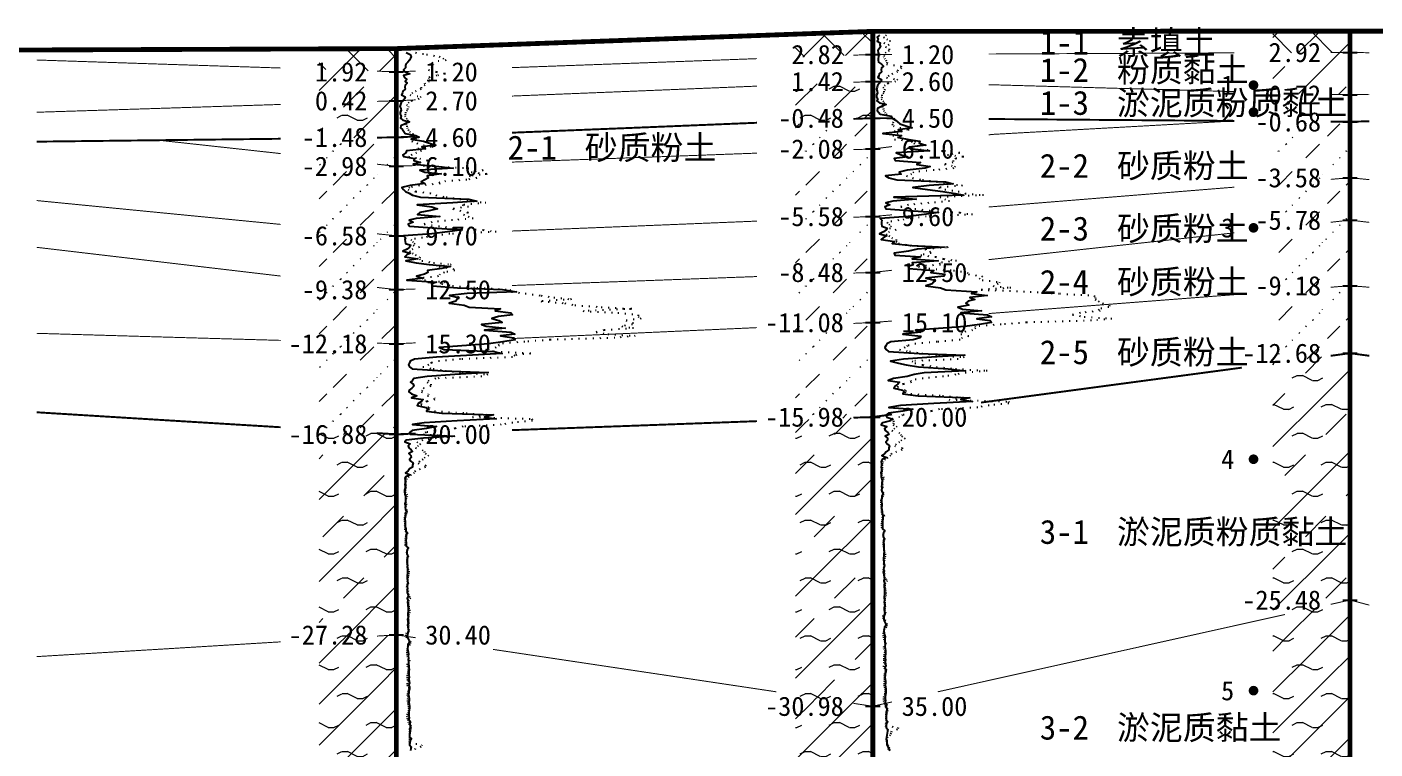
# Model space of a CAD drawing. Extents: x -37 to 3540, y -1485 to 297.
# Drawn here: x 38.3 to 178, y 144.5 to 219.4 of the extents above; entities that cross this region are included whole.
import ezdxf
from ezdxf.enums import TextEntityAlignment as Align

# ---------------------------------------------------------------- set-up
doc = ezdxf.new("R2010")
doc.units = 0
doc.linetypes.add('DOT', pattern=[6.35, 0, -6.35])
doc.layers.get('0').update_dxf_attribs({"linetype": 'CONTINUOUS'})
for name, color, linetype in [('CURVE', 200, 'CONTINUOUS'), ('HOLE', 41, 'CONTINUOUS'), ('SAMPLE', 1, 'CONTINUOUS'), ('STRATUM', 241, 'CONTINUOUS')]:
    doc.layers.add(name, color=color, linetype=linetype)
doc.layers.add('HATCH', color=7, linetype='CONTINUOUS', lineweight=13)
doc.styles.add('ST', font='')
doc.styles.get('ST').set_extended_font_data('SimSun')
pattern_1 = [(45, (0, 0), (-2.12132, 2.12132), [10, 0]), (135, (0, 0), (-2.12132, -2.12132), [10, 0])]
pattern_2 = [(45, (0, 0), (-4.24264, 4.24264), [10, 0]), (45, (1.061, -3.182), (-2.12132, 6.36396), [3, -3])]
pattern_3 = [(45, (0, 0), (-4.24264, 4.24264), [10, 0]), (45, (1.061, -3.182), (-2.12132, 6.36396), [3, -3]), (26.565, (1.0741, -0.2536), (5.999823, 5.999812), [0.567, -12.849]), (0, (0.507, -0.2536), (0, 6), [0.567, -5.433]), (26.565, (-1.5813, 0), (5.999823, 5.999812), [0.567, -12.849]), (0, (-1.074, 0.2536), (0, 6), [0.567, -5.433]), (153.435, (0.5071, -0.2536), (-5.999818, -5e-06), [1.134, -12.2826]), (26.565, (4.0741, 2.7464), (5.999823, 5.999812), [0.567, -12.849]), (0, (3.507, 2.7464), (0, 6), [0.567, -5.433]), (26.565, (1.4187, 3), (5.999823, 5.999812), [0.567, -12.849]), (0, (1.926, 3.2536), (0, 6), [0.567, -5.433]), (153.435, (3.5071, 2.7464), (-5.999818, -5e-06), [1.134, -12.2826])]
pattern_4 = [(45, (0, 0), (-7e-07, 6.99998), [1.97196, -7.92754]), (45, (2.813, 2.829), (-7e-07, 6.99998), [1.99367, -7.90583]), (45, (5.0675, 5.082), (-7e-07, 6.99998), [1.81361, -8.08588]), (26.565, (0, 3.5), (7, 7), [0.0965, -15.55598]), (36.8699, (0.7, 4.2), (7, 7), [0.19775, -34.80225]), (315, (3.5, 6.976), (6.99998, 1e-06), [0.03305, -9.86644]), (26.565, (3.5, 0), (7, 7), [0.14475, -15.50773]), (26.565, (4.2, 0.7), (7, 7), [0.10528, -15.5472]), (90, (4.55, 1.05), (-7, -5e-07), [0.02877, -6.97123]), (26.565, (4.9, 1.4), (7, 7), [0.091, -31.21394]), (36.8699, (5.6, 2.1), (7, 7), [0.1107, -34.8893]), (45, (6.3, 2.8), (-2e-07, 6.99998), [0.10911, -9.79038]), (315, (6.914, 3.548), (6.99998, 1e-06), [0.03305, -9.86644]), (36.8699, (1.4, 4.9), (7, 7), [0.10224, -34.89776]), (53.1301, (2.1, 5.6), (14, 21), [0.13438, -34.86562]), (53.1301, (2.8, 6.3), (14, 21), [0.12625, -34.87375])]
pattern_5 = [(45, (0, 0), (-2.12132, 2.12132), [10, 0]), (26.565, (1.0741, -0.2536), (5.999823, 5.999812), [0.567, -12.849]), (0, (0.507, -0.2536), (0, 6), [0.567, -5.433]), (26.565, (-1.5813, 0), (5.999823, 5.999812), [0.567, -12.849]), (0, (-1.074, 0.2536), (0, 6), [0.567, -5.433]), (153.435, (0.5071, -0.2536), (-5.999818, -5e-06), [1.134, -12.2826]), (26.565, (4.0741, 2.7464), (5.999823, 5.999812), [0.567, -12.849]), (0, (3.507, 2.7464), (0, 6), [0.567, -5.433]), (26.565, (1.4187, 3), (5.999823, 5.999812), [0.567, -12.849]), (0, (1.926, 3.2536), (0, 6), [0.567, -5.433]), (153.435, (3.5071, 2.7464), (-5.999818, -5e-06), [1.134, -12.2826])]

# ---------------------------------------------------------------- blocks, each defined once
blk = doc.blocks.new('SampleSoilUndisturbed')
at = {"const_width": 0.5}
blk.add_lwpolyline([(-0.25, 0, 1), (0.25, 0, 1)], format="xyb", close=True, dxfattribs=at)

msp = doc.modelspace()

# ---------------------------------------------------------------- hatches: boundary and pattern name
at = {"layer": 'HATCH'}
h = msp.add_hatch(dxfattribs=at)
h.set_pattern_fill('STT', color=50, style=0)
h.set_pattern_definition(pattern_1)
h.paths.add_polyline_path([(125.94, 218.95), (117.94, 218.66), (117.94, 216.26), (125.94, 216.55)])
h.paths.add_polyline_path([(116.73, 215.06), (123.43, 215.06), (123.43, 218), (116.73, 218)], flags=9)
h = msp.add_hatch(dxfattribs=at)
h.set_pattern_fill('FZNT', color=32, style=0)
h.set_pattern_definition(pattern_2)
h.paths.add_polyline_path([(175.4, 216.77), (167.4, 216.73), (167.4, 212.59), (175.4, 212.37)])
h.paths.add_polyline_path([(150.43, 209.11), (177.11, 209.11), (177.11, 214.05), (150.43, 214.05)], flags=9)
h.paths.add_polyline_path([(166.19, 210.88), (172.89, 210.88), (172.89, 213.81), (166.19, 213.81)], flags=24)
h.paths.add_polyline_path([(166.19, 215.28), (172.89, 215.28), (172.89, 218.21), (166.19, 218.21)], flags=9)
h = msp.add_hatch(dxfattribs=at)
h.set_pattern_fill('STT', color=50, style=0)
h.set_pattern_definition(pattern_1)
h.paths.add_polyline_path([(175.4, 218.97), (167.4, 218.96), (167.4, 216.73), (175.4, 216.77)])
h.paths.add_polyline_path([(166.19, 215.28), (172.89, 215.28), (172.89, 218.21), (166.19, 218.21)], flags=9)
h = msp.add_hatch(dxfattribs=at)
h.set_pattern_fill('STT', color=50, style=0)
h.set_pattern_definition(pattern_1)
h.paths.add_polyline_path([(76.56, 217.16), (68.56, 217.13), (68.56, 215.02), (76.56, 214.75)])
h.paths.add_polyline_path([(67.35, 213.27), (74.05, 213.27), (74.05, 216.2), (67.35, 216.2)], flags=9)
h = msp.add_hatch(dxfattribs=at)
h.set_pattern_fill('FZNT', color=32, style=0)
h.set_pattern_definition(pattern_2)
h.paths.add_polyline_path([(76.56, 214.75), (68.56, 215.02), (68.56, 211.5), (76.56, 211.75)])
h.paths.add_polyline_path([(67.35, 210.27), (74.05, 210.27), (74.05, 213.2), (67.35, 213.2)], flags=9)
h.paths.add_polyline_path([(67.35, 213.27), (74.05, 213.27), (74.05, 216.2), (67.35, 216.2)], flags=9)
h = msp.add_hatch(dxfattribs=at)
h.set_pattern_fill('YNFNT', color=251, style=0)
h.set_pattern_definition(pattern_3)
h.paths.add_polyline_path([(125.94, 213.75), (117.94, 213.43), (117.94, 209.63), (125.94, 209.95)])
h.paths.add_polyline_path([(115.3, 208.46), (123.43, 208.46), (123.43, 211.4), (115.3, 211.4)], flags=9)
h.paths.add_polyline_path([(116.74, 212.27), (123.43, 212.27), (123.43, 215.18), (116.74, 215.18)], flags=9)
h = msp.add_hatch(dxfattribs=at)
h.set_pattern_fill('YNFNT', color=251, style=0)
h.set_pattern_definition(pattern_3)
h.paths.add_polyline_path([(76.56, 211.75), (68.56, 211.5), (68.56, 207.86), (76.56, 207.96)])
h.paths.add_polyline_path([(65.92, 206.47), (74.05, 206.47), (74.05, 209.4), (65.92, 209.4)], flags=9)
h.paths.add_polyline_path([(67.35, 210.27), (74.05, 210.27), (74.05, 213.2), (67.35, 213.2)], flags=9)
h = msp.add_hatch(dxfattribs=at)
h.set_pattern_fill('SZFT', color=52, style=0)
h.set_pattern_definition(pattern_4)
h.paths.add_polyline_path([(125.94, 209.95), (117.94, 209.63), (117.94, 206.46), (125.94, 206.75)])
h.paths.add_polyline_path([(115.3, 205.26), (123.43, 205.26), (123.43, 208.2), (115.3, 208.2)], flags=9)
h.paths.add_polyline_path([(115.3, 208.46), (123.43, 208.46), (123.43, 211.4), (115.3, 211.4)], flags=9)
h = msp.add_hatch(dxfattribs=at)
h.set_pattern_fill('SZFT', color=52, style=0)
h.set_pattern_definition(pattern_4)
h.paths.add_polyline_path([(175.4, 209.57), (167.4, 209.63), (167.4, 203.12), (175.4, 203.77)])
h.paths.add_polyline_path([(164.76, 202.28), (172.89, 202.28), (172.89, 205.21), (164.76, 205.21)], flags=9)
h.paths.add_polyline_path([(164.76, 208.08), (172.89, 208.08), (172.89, 211.01), (164.76, 211.01)], flags=9)
h = msp.add_hatch(dxfattribs=at)
h.set_pattern_fill('SZFT', color=52, style=0)
h.set_pattern_definition(pattern_4)
h.paths.add_polyline_path([(76.56, 207.96), (68.56, 207.86), (68.56, 205.83), (76.56, 204.96)])
h.paths.add_polyline_path([(65.92, 203.47), (74.05, 203.47), (74.05, 206.4), (65.92, 206.4)], flags=9)
h.paths.add_polyline_path([(65.92, 206.47), (74.05, 206.47), (74.05, 209.4), (65.92, 209.4)], flags=9)
h = msp.add_hatch(dxfattribs=at)
h.set_pattern_fill('SZFT', color=52, style=0)
h.set_pattern_definition(pattern_4)
h.paths.add_polyline_path([(125.94, 206.75), (117.94, 206.46), (117.94, 199.43), (125.94, 199.75)])
h.paths.add_polyline_path([(115.3, 198.26), (123.43, 198.26), (123.43, 201.2), (115.3, 201.2)], flags=9)
h.paths.add_polyline_path([(115.3, 205.26), (123.43, 205.26), (123.43, 208.2), (115.3, 208.2)], flags=9)
h = msp.add_hatch(dxfattribs=at)
h.set_pattern_fill('SZFT', color=52, style=0)
h.set_pattern_definition(pattern_4)
h.paths.add_polyline_path([(76.56, 204.96), (68.56, 205.83), (68.56, 198.54), (76.56, 197.75)])
h.paths.add_polyline_path([(65.92, 196.27), (74.05, 196.27), (74.05, 199.2), (65.92, 199.2)], flags=9)
h.paths.add_polyline_path([(65.92, 203.47), (74.05, 203.47), (74.05, 206.4), (65.92, 206.4)], flags=9)
h = msp.add_hatch(dxfattribs=at)
h.set_pattern_fill('SZFT', color=52, style=0)
h.set_pattern_definition(pattern_4)
h.paths.add_polyline_path([(175.4, 203.77), (167.4, 203.12), (167.4, 198.49), (175.4, 199.37)])
h.paths.add_polyline_path([(164.76, 197.88), (172.89, 197.88), (172.89, 200.81), (164.76, 200.81)], flags=9)
h.paths.add_polyline_path([(164.76, 202.28), (172.89, 202.28), (172.89, 205.21), (164.76, 205.21)], flags=9)
h = msp.add_hatch(dxfattribs=at)
h.set_pattern_fill('SZFT', color=52, style=0)
h.set_pattern_definition(pattern_4)
h.paths.add_polyline_path([(125.94, 199.75), (117.94, 199.43), (117.94, 193.66), (125.94, 193.95)])
h.paths.add_polyline_path([(115.3, 192.46), (123.43, 192.46), (123.43, 195.4), (115.3, 195.4)], flags=9)
h.paths.add_polyline_path([(115.3, 198.26), (123.43, 198.26), (123.43, 201.2), (115.3, 201.2)], flags=9)
h = msp.add_hatch(dxfattribs=at)
h.set_pattern_fill('SZFT', color=52, style=0)
h.set_pattern_definition(pattern_4)
h.paths.add_polyline_path([(175.4, 199.37), (167.4, 198.49), (167.4, 191.95), (175.4, 192.57)])
h.paths.add_polyline_path([(164.76, 191.08), (172.89, 191.08), (172.89, 194.01), (164.76, 194.01)], flags=9)
h.paths.add_polyline_path([(164.76, 197.88), (172.89, 197.88), (172.89, 200.81), (164.76, 200.81)], flags=9)
h = msp.add_hatch(dxfattribs=at)
h.set_pattern_fill('SZFT', color=52, style=0)
h.set_pattern_definition(pattern_4)
h.paths.add_polyline_path([(76.56, 197.75), (68.56, 198.54), (68.56, 193.1), (76.56, 192.16)])
h.paths.add_polyline_path([(65.92, 190.67), (74.05, 190.67), (74.05, 193.6), (65.92, 193.6)], flags=9)
h.paths.add_polyline_path([(65.92, 196.27), (74.05, 196.27), (74.05, 199.2), (65.92, 199.2)], flags=9)
h = msp.add_hatch(dxfattribs=at)
h.set_pattern_fill('SZFT', color=52, style=0)
h.set_pattern_definition(pattern_4)
h.paths.add_polyline_path([(125.94, 193.95), (117.94, 193.66), (117.94, 188.4), (125.94, 188.75)])
h.paths.add_polyline_path([(113.87, 187.26), (123.43, 187.26), (123.43, 190.2), (113.87, 190.2)], flags=9)
h.paths.add_polyline_path([(115.3, 192.46), (123.43, 192.46), (123.43, 195.4), (115.3, 195.4)], flags=9)
h = msp.add_hatch(dxfattribs=at)
h.set_pattern_fill('SZFT', color=52, style=0)
h.set_pattern_definition(pattern_4)
h.paths.add_polyline_path([(76.56, 192.16), (68.56, 193.1), (68.56, 186.78), (76.56, 186.55)])
h.paths.add_polyline_path([(64.49, 185.07), (74.05, 185.07), (74.05, 188), (64.49, 188)], flags=9)
h.paths.add_polyline_path([(65.92, 190.67), (74.05, 190.67), (74.05, 193.6), (65.92, 193.6)], flags=9)
h = msp.add_hatch(dxfattribs=at)
h.set_pattern_fill('SZFT', color=52, style=0)
h.set_pattern_definition(pattern_4)
h.paths.add_polyline_path([(175.4, 192.57), (167.4, 191.95), (167.4, 184.5), (175.4, 185.57)])
h.paths.add_polyline_path([(163.33, 184.08), (172.89, 184.08), (172.89, 187.01), (163.33, 187.01)], flags=9)
h.paths.add_polyline_path([(164.76, 191.08), (172.89, 191.08), (172.89, 194.01), (164.76, 194.01)], flags=9)
h = msp.add_hatch(dxfattribs=at)
h.set_pattern_fill('SZFT', color=52, style=0)
h.set_pattern_definition(pattern_4)
h.paths.add_polyline_path([(125.94, 188.75), (117.94, 188.4), (117.94, 178.66), (125.94, 178.95)])
h.paths.add_polyline_path([(113.87, 177.46), (123.43, 177.46), (123.43, 180.4), (113.87, 180.4)], flags=9)
h.paths.add_polyline_path([(113.87, 187.26), (123.43, 187.26), (123.43, 190.2), (113.87, 190.2)], flags=9)
h = msp.add_hatch(dxfattribs=at)
h.set_pattern_fill('SZFT', color=52, style=0)
h.set_pattern_definition(pattern_4)
h.paths.add_polyline_path([(76.56, 186.55), (68.56, 186.78), (68.56, 177.64), (76.56, 177.16)])
h.paths.add_polyline_path([(64.49, 175.67), (74.05, 175.67), (74.05, 178.6), (64.49, 178.6)], flags=9)
h.paths.add_polyline_path([(64.49, 185.07), (74.05, 185.07), (74.05, 188), (64.49, 188)], flags=9)
h = msp.add_hatch(dxfattribs=at)
h.set_pattern_fill('YNFNT', color=251, style=0)
h.set_pattern_definition(pattern_3)
h.paths.add_polyline_path([(175.4, 185.57), (167.4, 184.5), (167.4, 158.19), (175.4, 159.97)])
h.paths.add_polyline_path([(150.43, 164.6), (177.11, 164.6), (177.11, 169.54), (150.43, 169.54)], flags=9)
h.paths.add_polyline_path([(163.33, 158.48), (172.89, 158.48), (172.89, 161.41), (163.33, 161.41)], flags=9)
h.paths.add_polyline_path([(163.33, 184.08), (172.89, 184.08), (172.89, 187.01), (163.33, 187.01)], flags=9)
h = msp.add_hatch(dxfattribs=at)
h.set_pattern_fill('YNFNT', color=251, style=0)
h.set_pattern_definition(pattern_3)
h.paths.add_polyline_path([(125.94, 178.95), (117.94, 178.66), (117.94, 150.15), (125.94, 148.95)])
h.paths.add_polyline_path([(113.87, 147.46), (123.43, 147.46), (123.43, 150.4), (113.87, 150.4)], flags=9)
h.paths.add_polyline_path([(113.87, 177.46), (123.43, 177.46), (123.43, 180.4), (113.87, 180.4)], flags=9)
h = msp.add_hatch(dxfattribs=at)
h.set_pattern_fill('YNFNT', color=251, style=0)
h.set_pattern_definition(pattern_3)
h.paths.add_polyline_path([(76.56, 177.16), (68.56, 177.64), (68.56, 155.87), (76.56, 156.35)])
h.paths.add_polyline_path([(64.49, 154.87), (74.05, 154.87), (74.05, 157.8), (64.49, 157.8)], flags=9)
h.paths.add_polyline_path([(64.49, 175.67), (74.05, 175.67), (74.05, 178.6), (64.49, 178.6)], flags=9)
h = msp.add_hatch(dxfattribs=at)
h.set_pattern_fill('YNNT', color=251, style=0)
h.set_pattern_definition(pattern_5)
h.paths.add_polyline_path([(175.4, 159.97), (167.4, 158.19), (167.4, 141.94), (175.4, 142.37)])
h.paths.add_polyline_path([(150.44, 144.33), (169.94, 144.33), (169.94, 149.21), (150.44, 149.21)], flags=9)
h.paths.add_polyline_path([(163.33, 140.88), (172.89, 140.88), (172.89, 143.81), (163.33, 143.81)], flags=9)
h.paths.add_polyline_path([(163.33, 158.48), (172.89, 158.48), (172.89, 161.41), (163.33, 161.41)], flags=9)
h = msp.add_hatch(dxfattribs=at)
h.set_pattern_fill('YNNT', color=251, style=0)
h.set_pattern_definition(pattern_5)
h.paths.add_polyline_path([(76.56, 156.35), (68.56, 155.87), (68.56, 141.47), (76.56, 141.75)])
h.paths.add_polyline_path([(64.49, 140.27), (74.05, 140.27), (74.05, 143.2), (64.49, 143.2)], flags=9)
h.paths.add_polyline_path([(64.49, 154.87), (74.05, 154.87), (74.05, 157.8), (64.49, 157.8)], flags=9)
h = msp.add_hatch(dxfattribs=at)
h.set_pattern_fill('YNNT', color=251, style=0)
h.set_pattern_definition(pattern_5)
h.paths.add_polyline_path([(125.94, 148.95), (117.94, 150.15), (117.94, 140.08), (125.94, 139.75)])
h.paths.add_polyline_path([(113.87, 138.26), (123.43, 138.26), (123.43, 141.2), (113.87, 141.2)], flags=9)
h.paths.add_polyline_path([(113.87, 147.46), (123.43, 147.46), (123.43, 150.4), (113.87, 150.4)], flags=9)

# ---------------------------------------------------------------- linework, layer by layer
at = {"layer": 'CURVE', "color": 30, "linetype": 'Continuous'}
for points in [[(126.65, 218.55), (126.39, 218.35), (126.49, 218.15), (126.41, 217.95), (126.72, 217.75), (126.66, 217.55), (126.73, 217.35), (126.6, 217.15), (126.48, 216.95), (126.5, 216.75), (126.55, 216.55), (126.54, 216.35), (126.5, 216.15), (126.49, 215.95), (126.54, 215.75), (126.85, 215.55), (127.05, 215.35), (126.84, 215.15), (126.81, 214.95), (126.86, 214.75), (126.6, 214.55), (126.57, 214.35), (126.46, 214.15), (126.84, 213.95), (126.77, 213.75), (126.59, 213.55), (126.43, 213.35), (126.38, 213.15), (126.32, 212.95), (126.4, 212.75), (126.43, 212.55), (126.33, 212.35), (126.33, 212.15), (126.45, 211.95), (126.37, 211.75), (126.62, 211.55), (127.31, 211.35), (126.84, 211.15), (126.42, 210.95), (126.38, 210.75), (126.58, 210.55), (126.72, 210.35), (127.86, 210.15), (127.95, 209.95), (128.3, 209.75), (128.49, 209.55), (128.76, 209.35), (129.37, 209.15), (130.03, 208.95), (128.58, 208.75), (128.96, 208.55), (126.98, 208.35), (128.91, 208.15), (128.6, 207.95), (129.69, 207.75), (130.83, 207.55), (130.74, 207.35), (131.44, 207.15), (129.7, 206.95), (130.04, 206.75), (131.82, 206.55), (128.38, 206.35), (128.88, 206.15), (129.57, 205.95), (128.15, 205.75), (128.27, 205.55), (130.89, 205.35), (130.52, 205.15), (131.89, 204.95), (131.37, 204.75), (129.51, 204.55), (128.67, 204.35), (128.89, 204.15), (127.26, 203.95), (127.6, 203.75), (128.44, 203.55), (133.46, 203.35), (134.28, 203.15), (131.79, 202.95), (130.09, 202.75), (131.62, 202.55), (133.19, 202.35), (134.49, 202.15), (135.38, 201.95), (128.13, 201.75), (130.45, 201.55), (128.01, 201.35), (127.28, 201.15), (127.7, 200.95), (127.18, 200.75), (127.3, 200.55), (130.13, 200.35), (132.76, 200.15), (131.26, 199.95), (129.62, 199.75), (126.69, 199.55), (126.89, 199.35), (126.83, 199.15), (126.85, 198.95), (126.89, 198.75), (127.43, 198.55), (127.32, 198.35), (127.05, 198.15), (126.62, 197.95), (127.41, 197.75), (127.03, 197.55), (126.81, 197.35), (128.18, 197.15), (127.94, 196.95), (129.99, 196.75), (133.34, 196.55), (130.55, 196.35), (129.64, 196.15), (128.17, 195.95), (128.21, 195.75), (130.87, 195.55), (130.02, 195.35), (132.73, 195.15), (130.02, 194.95), (130.12, 194.75), (129.6, 194.55), (129.69, 194.35), (132.27, 194.15), (131.96, 193.95), (133.4, 193.75), (133.29, 193.55), (131.44, 193.35), (132.34, 193.15), (132.23, 192.95), (132.1, 192.75), (131.43, 192.55), (132.97, 192.35), (133.5, 192.15), (136.73, 191.95), (136.17, 191.75), (137.81, 191.55), (135.99, 191.35), (136.53, 191.15), (135.84, 190.95), (135.58, 190.75), (135.9, 190.55), (134.76, 190.35), (135.25, 190.15), (137.21, 189.95), (135.08, 189.75), (137.82, 189.55), (138.23, 189.35), (136.74, 189.15), (138.12, 188.95), (138.24, 188.75), (136.99, 188.55), (135.49, 188.35), (133.22, 188.15), (130.38, 187.95), (130.9, 187.75), (129.04, 187.55), (130.91, 187.35), (130.82, 187.15), (130.12, 186.95), (127.82, 186.75), (127.38, 186.55), (127.3, 186.35), (127.19, 186.15), (127.32, 185.95), (127.58, 185.75), (130.76, 185.55), (135.47, 185.35), (132.01, 185.15), (129.12, 184.95), (127.77, 184.75), (128.62, 184.55), (129.41, 184.35), (130.67, 184.15), (133.77, 183.95), (135.54, 183.75), (131.26, 183.55), (130.24, 183.35), (129.5, 183.15), (128.08, 182.95), (127.52, 182.75), (128.72, 182.55), (128.54, 182.35), (128.22, 182.15), (128.11, 181.95), (129.01, 181.75), (129.2, 181.55), (129.06, 181.35), (130.66, 181.15), (136, 180.95), (135.08, 180.75), (136.28, 180.55), (132.26, 180.35), (128.83, 180.15), (127.6, 179.95), (130.09, 179.75), (129.07, 179.55), (127.58, 179.35), (127.29, 179.15), (127.38, 178.95), (127.93, 178.75), (127.76, 178.55), (126.96, 178.35), (126.82, 178.15), (127.39, 177.95), (127.16, 177.75), (127.23, 177.55), (127.49, 177.35), (127.62, 177.15), (127.22, 176.95), (127.45, 176.75), (127.48, 176.55), (127.3, 176.35), (127.45, 176.15), (127.67, 175.95), (127.62, 175.75), (127.61, 175.55), (127.32, 175.35), (127.18, 175.15), (126.89, 174.95), (127.36, 174.75), (126.92, 174.55), (126.81, 174.35), (126.84, 174.15), (126.86, 173.95), (126.82, 173.75), (126.84, 173.55), (126.85, 173.35), (126.79, 173.15), (126.8, 172.95), (126.82, 172.75), (126.89, 172.55), (126.9, 172.35), (126.89, 172.15), (126.88, 171.95), (126.83, 171.75), (126.88, 171.55), (126.85, 171.35), (126.9, 171.15), (127.03, 170.95), (126.87, 170.75), (126.89, 170.55), (126.86, 170.35), (126.83, 170.15), (126.87, 169.95), (126.87, 169.75), (126.85, 169.55), (126.87, 169.35), (126.91, 169.15), (126.91, 168.95), (126.99, 168.75), (126.98, 168.55), (126.97, 168.35), (126.95, 168.15), (126.94, 167.95), (126.96, 167.75), (126.96, 167.55), (126.96, 167.35), (127.2, 167.15), (127.06, 166.95), (127.02, 166.75), (127.03, 166.55), (127.12, 166.35), (127.06, 166.15), (127.05, 165.95), (127.07, 165.75), (127.08, 165.55), (127.09, 165.35), (127.08, 165.15), (127.11, 164.95), (127.09, 164.75), (127.09, 164.55), (127.06, 164.35), (127.05, 164.15), (127.07, 163.95), (127.1, 163.75), (127.14, 163.55), (127.08, 163.35), (127.05, 163.15), (127.11, 162.95), (127.06, 162.75), (127.07, 162.55), (127.13, 162.35), (127.15, 162.15), (127.08, 161.95), (127.14, 161.75), (127.11, 161.55), (127.12, 161.35), (127.14, 161.15), (127.16, 160.95), (127.15, 160.75), (127.15, 160.55), (127.13, 160.35), (127.13, 160.15), (127.15, 159.95), (127.11, 159.75), (127.14, 159.55), (127.18, 159.35), (127.11, 159.15), (127.12, 158.95), (127.16, 158.75), (127.19, 158.55), (127.12, 158.35), (127.1, 158.15), (127.07, 157.95), (127.16, 157.75), (127.27, 157.55), (127.32, 157.35), (127.14, 157.15), (127.13, 156.95), (127.09, 156.75), (127.13, 156.55), (127.16, 156.35), (127.21, 156.15), (127.18, 155.95), (127.2, 155.75), (127.18, 155.55), (127.21, 155.35), (127.2, 155.15), (127.23, 154.95), (127.25, 154.75), (127.26, 154.55), (127.25, 154.35), (127.23, 154.15), (127.23, 153.95), (127.27, 153.75), (127.24, 153.55), (127.26, 153.35), (127.29, 153.15), (127.2, 152.95), (127.31, 152.75), (127.3, 152.55), (127.23, 152.35), (127.22, 152.15), (127.18, 151.95), (127.23, 151.75), (127.27, 151.55), (127.27, 151.35), (127.24, 151.15), (127.26, 150.95), (127.29, 150.75), (127.3, 150.55), (127.28, 150.35), (127.25, 150.15), (127.23, 149.95), (127.23, 149.75), (127.26, 149.55), (127.23, 149.35), (127.4, 149.15), (127.3, 148.95), (127.36, 148.75), (127.38, 148.55), (127.32, 148.35), (127.36, 148.15), (127.33, 147.95), (127.32, 147.75), (127.32, 147.55), (127.5, 147.35), (127.36, 147.15), (127.34, 146.95), (127.32, 146.75), (127.49, 146.55), (127.46, 146.35), (127.42, 146.15), (127.4, 145.95), (127.37, 145.75), (127.34, 145.55), (127.38, 145.35), (127.38, 145.15), (127.38, 144.95), (127.51, 144.75), (127.6, 144.55), (127.69, 144.35)], [(77.57, 216.75), (78.01, 216.55), (78.11, 216.35), (78.03, 216.16), (77.94, 215.95), (77.74, 215.76), (77.55, 215.55), (77.52, 215.36), (77.5, 215.16), (77.31, 214.95), (77.47, 214.75), (77.96, 214.56), (77.32, 214.36), (77.41, 214.16), (77.66, 213.95), (77.47, 213.75), (77.67, 213.56), (77.46, 213.36), (77.43, 213.16), (77.48, 212.96), (77.22, 212.75), (77.19, 212.56), (77.08, 212.35), (77.46, 212.16), (77.39, 211.96), (77.21, 211.75), (77.05, 211.56), (77, 211.35), (76.94, 211.16), (77.02, 210.96), (77.05, 210.75), (76.95, 210.56), (76.95, 210.35), (77.07, 210.16), (76.99, 209.96), (77.24, 209.75), (77.93, 209.56), (77.46, 209.35), (77.04, 209.16), (77, 208.96), (77.2, 208.76), (77.34, 208.55), (77.48, 208.35), (78.57, 208.16), (78.92, 207.96), (78.11, 207.76), (79.38, 207.55), (79.99, 207.35), (80.65, 207.16), (79.2, 206.96), (79.58, 206.76), (77.6, 206.55), (77.53, 206.35), (77.22, 206.16), (77.31, 205.96), (78.45, 205.76), (78.36, 205.55), (79.06, 205.35), (78.32, 205.16), (80.66, 204.96), (82.44, 204.76), (79, 204.55), (79.5, 204.35), (81.19, 204.16), (79.77, 203.96), (79.89, 203.76), (79.51, 203.55), (79.14, 203.35), (79.51, 203.16), (77.99, 202.96), (77.13, 202.76), (77.29, 202.55), (77.51, 202.35), (77.88, 202.16), (78.22, 201.96), (79.06, 201.76), (84.08, 201.55), (84.9, 201.35), (82.41, 201.16), (78.71, 200.95), (80.24, 200.76), (80.81, 200.55), (80.11, 200.36), (79, 200.16), (78.75, 199.95), (81.07, 199.76), (78.63, 199.55), (77.9, 199.36), (78.32, 199.16), (77.8, 198.95), (77.92, 198.76), (80.75, 198.55), (83.38, 198.36), (81.88, 198.16), (80.24, 197.95), (77.31, 197.75), (77.51, 197.55), (77.45, 197.36), (77.47, 197.16), (77.51, 196.95), (78.05, 196.76), (77.94, 196.55), (77.67, 196.36), (77.24, 196.16), (78.03, 195.95), (77.65, 195.76), (77.43, 195.55), (78.8, 195.36), (77.56, 195.16), (78.61, 194.95), (79.96, 194.76), (82.17, 194.55), (81.26, 194.36), (79.79, 194.16), (79.83, 193.95), (79.49, 193.76), (78.64, 193.55), (79.35, 193.36), (77.64, 193.16), (80.74, 192.95), (80.22, 192.76), (80.31, 192.55), (82.89, 192.36), (87.58, 192.16), (89.02, 191.95), (83.91, 191.76), (82.06, 191.55), (82.96, 191.36), (82.85, 191.16), (82.72, 190.95), (82.05, 190.76), (83.59, 190.55), (84.12, 190.36), (87.35, 190.16), (86.79, 189.95), (88.43, 189.76), (88.61, 189.55), (87.15, 189.36), (86.46, 189.16), (87.2, 188.95), (87.52, 188.76), (85.38, 188.55), (85.87, 188.36), (87.83, 188.16), (85.7, 187.95), (88.44, 187.76), (88.85, 187.55), (87.36, 187.36), (88.74, 187.16), (88.86, 186.95), (87.61, 186.76), (86.11, 186.55), (83.84, 186.36), (81, 186.16), (81.52, 185.95), (86.66, 185.76), (87.53, 185.55), (84.44, 185.36), (80.74, 185.16), (78.44, 184.95), (78, 184.75), (77.92, 184.56), (77.81, 184.36), (77.94, 184.16), (78.2, 183.95), (81.38, 183.75), (86.09, 183.56), (82.63, 183.36), (79.74, 183.16), (78.39, 182.95), (78.24, 182.75), (78.03, 182.56), (78.29, 182.36), (78.39, 182.16), (78.16, 181.95), (77.88, 181.75), (77.86, 181.56), (78.12, 181.36), (78.7, 181.16), (78.14, 180.95), (79.34, 180.75), (79.16, 180.56), (78.84, 180.36), (78.73, 180.16), (79.63, 179.95), (79.82, 179.75), (79.68, 179.56), (81.28, 179.36), (86.62, 179.16), (85.7, 178.95), (86.9, 178.75), (82.88, 178.56), (79.45, 178.36), (78.22, 178.16), (80.71, 177.95), (79.69, 177.75), (78.2, 177.56), (77.91, 177.36), (78, 177.16), (82.55, 176.95), (79.38, 176.75), (77.58, 176.56), (77.44, 176.36), (78.01, 176.16), (77.78, 175.95), (77.85, 175.75), (78.11, 175.56), (78.24, 175.36), (77.84, 175.16), (78.07, 174.95), (78.1, 174.75), (77.92, 174.56), (78.07, 174.36), (78.29, 174.16), (78.24, 173.95), (78.23, 173.75), (77.94, 173.56), (77.8, 173.36), (77.51, 173.16), (77.98, 172.95), (77.54, 172.75), (77.43, 172.56), (77.46, 172.36), (77.48, 172.16), (77.44, 171.95), (77.46, 171.75), (77.47, 171.56), (77.41, 171.36), (77.42, 171.16), (77.44, 170.95), (77.51, 170.75), (77.52, 170.56), (77.51, 170.36), (77.5, 170.16), (77.45, 169.95), (77.5, 169.75), (77.47, 169.56), (77.52, 169.36), (77.65, 169.16), (77.49, 168.95), (77.51, 168.75), (77.48, 168.56), (77.45, 168.36), (77.49, 168.16), (77.49, 167.95), (77.47, 167.75), (77.49, 167.56), (77.53, 167.36), (77.53, 167.16), (77.61, 166.95), (77.6, 166.75), (77.59, 166.56), (77.57, 166.36), (77.56, 166.16), (77.58, 165.95), (77.58, 165.75), (77.58, 165.56), (77.82, 165.36), (77.68, 165.16), (77.64, 164.95), (77.65, 164.75), (77.74, 164.56), (77.68, 164.36), (77.67, 164.16), (77.69, 163.95), (77.7, 163.75), (77.71, 163.56), (77.7, 163.36), (77.73, 163.16), (77.71, 162.95), (77.71, 162.75), (77.68, 162.56), (77.67, 162.36), (77.69, 162.16), (77.72, 161.95), (77.76, 161.75), (77.7, 161.56), (77.67, 161.36), (77.73, 161.16), (77.68, 160.95), (77.69, 160.75), (77.75, 160.56), (77.77, 160.36), (77.7, 160.16), (77.76, 159.95), (77.73, 159.75), (77.74, 159.56), (77.76, 159.36), (77.78, 159.16), (77.77, 158.95), (77.77, 158.75), (77.75, 158.56), (77.75, 158.36), (77.77, 158.16), (77.73, 157.95), (77.76, 157.75), (77.8, 157.56), (77.73, 157.36), (77.74, 157.16), (77.78, 156.95), (77.81, 156.75), (77.74, 156.56), (77.72, 156.35), (77.69, 156.16), (77.78, 155.95), (77.89, 155.75), (77.94, 155.56), (77.76, 155.36), (77.75, 155.16), (77.71, 154.95), (77.75, 154.75), (77.78, 154.56), (77.83, 154.36), (77.8, 154.16), (77.82, 153.95), (77.8, 153.75), (77.83, 153.56), (77.82, 153.36), (77.85, 153.16), (77.87, 152.96), (77.88, 152.75), (77.87, 152.56), (77.85, 152.35), (77.85, 152.16), (77.89, 151.96), (77.86, 151.75), (77.88, 151.56), (77.91, 151.35), (77.82, 151.16), (77.93, 150.96), (77.92, 150.75), (77.85, 150.56), (77.84, 150.35), (77.8, 150.16), (77.85, 149.96), (77.89, 149.75), (77.89, 149.56), (77.86, 149.35), (77.88, 149.16), (77.91, 148.96), (77.92, 148.75), (77.9, 148.56), (77.87, 148.35), (77.85, 148.16), (77.85, 147.96), (77.88, 147.75), (77.85, 147.56), (78.02, 147.35), (77.92, 147.16), (77.98, 146.96), (78, 146.75), (77.94, 146.56), (77.98, 146.35), (77.95, 146.16), (77.94, 145.96), (77.94, 145.75), (78.12, 145.56), (77.98, 145.35), (77.96, 145.16), (77.94, 144.96), (78.11, 144.75), (78.08, 144.56), (78.04, 144.35)]]:
    msp.add_lwpolyline(points, dxfattribs=at)
at = {"layer": 'CURVE', "color": 100, "linetype": 'DOT', "ltscale": 0.1}
for points in [[(127.33, 218.55), (127.06, 218.35), (127.38, 218.15), (127.76, 217.95), (127.09, 217.75), (127.63, 217.55), (127.27, 217.35), (127.65, 217.15), (127.63, 216.95), (127.28, 216.75), (127.11, 216.55), (127.04, 216.35), (127.15, 216.15), (127.28, 215.95), (127.44, 215.75), (127.36, 215.55), (128.86, 215.35), (128.91, 215.15), (128.52, 214.95), (128.51, 214.75), (128.01, 214.55), (127.63, 214.35), (127.36, 214.15), (128.49, 213.95), (128.31, 213.75), (127.53, 213.55), (127.23, 213.35), (126.99, 213.15), (127.2, 212.95), (127.1, 212.75), (127.06, 212.55), (126.89, 212.35), (126.87, 212.15), (126.81, 211.95), (126.97, 211.75), (127.15, 211.55), (127.03, 211.35), (126.91, 211.15), (127.02, 210.95), (127.06, 210.75), (127.18, 210.55), (127.3, 210.35), (127.85, 210.15), (128.12, 209.95), (128.25, 209.75), (128.04, 209.55), (127.96, 209.35), (128.07, 209.15), (128.74, 208.95), (129.72, 208.75), (128.17, 208.55), (128.55, 208.35), (128.04, 208.15), (128.58, 207.95), (128.19, 207.75), (130.36, 207.55), (130.2, 207.35), (131.37, 207.15), (130.03, 206.95), (130.12, 206.75), (133.37, 206.55), (134.95, 206.35), (133.7, 206.15), (135.36, 205.95), (134.53, 205.75), (134.28, 205.55), (134.25, 205.35), (133.36, 205.15), (134.48, 204.95), (134.34, 204.75), (132.29, 204.55), (130.15, 204.35), (129.97, 204.15), (129.43, 203.95), (130.05, 203.75), (131.1, 203.55), (132.53, 203.35), (133.9, 203.15), (135.23, 202.95), (132.8, 202.75), (133.42, 202.55), (134.8, 202.35), (135.52, 202.15), (137.41, 201.95), (132.91, 201.75), (133.4, 201.55), (133.89, 201.35), (131.76, 201.15), (129.65, 200.95), (128.84, 200.75), (130.31, 200.55), (131.92, 200.35), (134.96, 200.15), (136.28, 199.95), (131.49, 199.75), (129.9, 199.55), (128.64, 199.35), (127.44, 199.15), (127.6, 198.95), (127.86, 198.75), (127.68, 198.55), (128.35, 198.35), (127.65, 198.15), (127.32, 197.95), (127.61, 197.75), (127.9, 197.55), (128.37, 197.35), (128.34, 197.15), (128.6, 196.95), (129.8, 196.75), (133.74, 196.55), (131.38, 196.35), (131.81, 196.15), (131.99, 195.95), (130.92, 195.75), (132.46, 195.55), (133.3, 195.35), (134.62, 195.15), (132.85, 194.95), (132.97, 194.75), (130.67, 194.55), (131.76, 194.35), (134.3, 194.15), (135.72, 193.95), (135.87, 193.75), (137.3, 193.55), (136.96, 193.35), (137.27, 193.15), (139.08, 192.95), (138.94, 192.75), (138.42, 192.55), (140.24, 192.35), (137.17, 192.15), (142.24, 191.95), (145.31, 191.75), (148.89, 191.55), (149.01, 191.35), (149, 191.15), (149.31, 190.95), (149.75, 190.75), (150.46, 190.55), (150.41, 190.35), (149.3, 190.15), (149.52, 189.95), (147.46, 189.75), (146.64, 189.55), (147.86, 189.35), (150.71, 189.15), (148.6, 188.95), (141.88, 188.75), (139.25, 188.55), (136.52, 188.35), (136.6, 188.15), (136.29, 187.95), (135.19, 187.75), (135.06, 187.55), (135.88, 187.35), (135.21, 187.15), (134.98, 186.95), (132.6, 186.75), (130.41, 186.55), (129.55, 186.35), (129.3, 186.15), (128.7, 185.95), (129.75, 185.75), (131.02, 185.55), (132.78, 185.35), (135.42, 185.15), (134.79, 184.95), (130.02, 184.75), (130.3, 184.55), (131.14, 184.35), (132.53, 184.15), (134.52, 183.95), (137.79, 183.75), (135.62, 183.55), (134.55, 183.35), (133.28, 183.15), (131.17, 182.95), (129.85, 182.75), (129.94, 182.55), (129.1, 182.35), (128.53, 182.15), (128.5, 181.95), (129.36, 181.75), (129.29, 181.55), (129.89, 181.35), (133.17, 181.15), (135.33, 180.95), (133.84, 180.75), (140, 180.55), (140.05, 180.35), (138, 180.15), (136.82, 179.95), (132.85, 179.75), (132.02, 179.55), (130.66, 179.35), (129.02, 179.15), (128.72, 178.95), (128, 178.75), (128.08, 178.55), (128.07, 178.35), (128.06, 178.15), (128.43, 177.95), (128.2, 177.75), (127.93, 177.55), (128.63, 177.35), (128.83, 177.15), (128.93, 176.95), (129.28, 176.75), (128.91, 176.55), (128.72, 176.35), (128.37, 176.15), (128.21, 175.95), (128.97, 175.75), (128.97, 175.55), (128.41, 175.35), (127.91, 175.15), (127.79, 174.95), (127.49, 174.75), (127.24, 174.55), (127.01, 174.35), (126.92, 174.15), (126.89, 173.95), (126.92, 173.75), (126.91, 173.55), (126.88, 173.35), (126.85, 173.15), (126.85, 172.95), (127.01, 172.75), (127.08, 172.55), (126.95, 172.35), (126.9, 172.15), (126.9, 171.95), (126.97, 171.75), (126.94, 171.55), (126.84, 171.35), (126.99, 171.15), (127.02, 170.95), (127.02, 170.75), (126.87, 170.55), (126.78, 170.35), (126.79, 170.15), (126.78, 169.95), (126.83, 169.75), (126.8, 169.55), (126.86, 169.35), (126.83, 169.15), (126.84, 168.95), (127.18, 168.75), (126.93, 168.55), (126.92, 168.35), (126.89, 168.15), (126.85, 167.95), (126.85, 167.75), (126.83, 167.55), (126.99, 167.35), (127.15, 167.15), (127.07, 166.95), (126.98, 166.75), (127.02, 166.55), (127.16, 166.35), (127.12, 166.15), (127.03, 165.95), (127.02, 165.75), (127.04, 165.55), (127.07, 165.35), (127.1, 165.15), (127.12, 164.95), (127.23, 164.75), (127.21, 164.55), (127.16, 164.35), (127.14, 164.15), (127.1, 163.95), (127.06, 163.75), (127.15, 163.55), (127.1, 163.35), (127.02, 163.15), (126.99, 162.95), (127.15, 162.75), (127.08, 162.55), (127.17, 162.35), (127.28, 162.15), (127.42, 161.95), (127.23, 161.75), (127.18, 161.55), (127.18, 161.35), (127.22, 161.15), (127.22, 160.95), (127.29, 160.75), (127.29, 160.55), (127.23, 160.35), (127.2, 160.15), (127.17, 159.95), (127.19, 159.75), (127.19, 159.55), (127.21, 159.35), (127.19, 159.15), (127.15, 158.95), (127.25, 158.75), (127.17, 158.55), (126.99, 158.35), (126.95, 158.15), (127.22, 157.95), (127.15, 157.75), (127.41, 157.55), (127.36, 157.35), (127.36, 157.15), (127.13, 156.95), (127.07, 156.75), (127.02, 156.55), (127.03, 156.35), (127.04, 156.15), (127.07, 155.95), (127.14, 155.75), (127.3, 155.55), (127.23, 155.35), (127.07, 155.15), (127.04, 154.95), (127.2, 154.75), (127.18, 154.55), (127.12, 154.35), (127.12, 154.15), (127.08, 153.95), (127.07, 153.75), (127.08, 153.55), (127.19, 153.35), (127.04, 153.15), (127.08, 152.95), (127.24, 152.75), (127.26, 152.55), (127.15, 152.35), (127.14, 152.15), (127.08, 151.95), (127.15, 151.75), (127.14, 151.55), (127.09, 151.35), (127.12, 151.15), (127.15, 150.95), (127.21, 150.75), (127.22, 150.55), (127.19, 150.35), (127.18, 150.15), (127.08, 149.95), (127.04, 149.75), (127.06, 149.55), (127.12, 149.35), (127.18, 149.15), (127.2, 148.95), (127.42, 148.75), (127.45, 148.55), (127.42, 148.35), (127.29, 148.15), (127.31, 147.95), (127.29, 147.75), (127.32, 147.55), (127.32, 147.35), (127.3, 147.15), (127.23, 146.95), (128.57, 146.75), (128.5, 146.55), (127.89, 146.35), (127.83, 146.15), (127.74, 145.95), (127.49, 145.75), (127.38, 145.55), (127.35, 145.35), (127.41, 145.15), (127.5, 144.95), (127.65, 144.75), (127.53, 144.55), (127.56, 144.35)], [(78.55, 216.75), (79.68, 216.55), (81, 216.35), (81.38, 216.16), (81.71, 215.95), (80.25, 215.76), (80.39, 215.55), (80.27, 215.36), (80.25, 215.16), (79.9, 214.95), (80.73, 214.75), (81.66, 214.56), (80.77, 214.36), (79.9, 214.16), (80.06, 213.95), (79.98, 213.75), (79.48, 213.56), (79.53, 213.36), (79.14, 213.16), (79.13, 212.96), (78.63, 212.75), (78.25, 212.56), (77.98, 212.35), (79.11, 212.16), (78.93, 211.96), (78.15, 211.75), (77.85, 211.56), (77.61, 211.35), (77.82, 211.16), (77.72, 210.96), (77.68, 210.75), (77.51, 210.56), (77.49, 210.35), (77.43, 210.16), (77.59, 209.96), (77.77, 209.75), (77.65, 209.56), (77.53, 209.35), (77.64, 209.16), (77.68, 208.96), (77.8, 208.76), (77.92, 208.55), (78.27, 208.35), (78.24, 208.16), (78.87, 207.96), (78.66, 207.76), (78.18, 207.55), (78.69, 207.35), (79.36, 207.16), (80.34, 206.96), (78.79, 206.76), (79.17, 206.55), (78.66, 206.35), (78.2, 206.16), (77.81, 205.96), (78.98, 205.76), (79.82, 205.55), (78.99, 205.35), (78.65, 205.16), (79.74, 204.96), (83.99, 204.76), (85.57, 204.55), (84.32, 204.35), (85.98, 204.16), (84.15, 203.96), (84.9, 203.76), (83.87, 203.55), (80.98, 203.35), (81.1, 203.16), (78.96, 202.96), (77.91, 202.76), (77.77, 202.55), (78.59, 202.35), (80.05, 202.16), (80.67, 201.96), (81.72, 201.76), (83.15, 201.55), (84.52, 201.35), (85.85, 201.16), (83.42, 200.95), (84.04, 200.76), (82.42, 200.55), (83.14, 200.36), (84.03, 200.16), (83.53, 199.95), (84.02, 199.76), (84.51, 199.55), (82.38, 199.36), (80.27, 199.16), (79.46, 198.95), (80.93, 198.76), (82.54, 198.55), (85.58, 198.36), (86.9, 198.16), (82.11, 197.95), (80.52, 197.75), (79.26, 197.55), (78.06, 197.36), (78.22, 197.16), (78.48, 196.95), (78.3, 196.76), (78.97, 196.55), (78.27, 196.36), (77.94, 196.16), (78.23, 195.95), (78.52, 195.76), (78.99, 195.55), (78.96, 195.36), (79.22, 195.16), (80.42, 194.95), (82.26, 194.76), (81, 194.55), (82.43, 194.36), (82.61, 194.16), (81.54, 193.95), (81.08, 193.76), (80.92, 193.55), (79.24, 193.36), (79.47, 193.16), (81.59, 192.95), (81.29, 192.76), (82.38, 192.55), (84.92, 192.36), (88.34, 192.16), (88.49, 191.95), (89.92, 191.76), (91.58, 191.55), (92.89, 191.36), (94.7, 191.16), (91.56, 190.95), (94.04, 190.76), (95.06, 190.55), (97.79, 190.36), (100.96, 190.16), (95.93, 189.95), (99.51, 189.76), (101.63, 189.55), (101.62, 189.36), (101.93, 189.16), (100.37, 188.95), (101.08, 188.76), (101.03, 188.55), (99.92, 188.36), (101.14, 188.16), (98.08, 187.95), (97.26, 187.76), (98.48, 187.55), (101.33, 187.36), (99.22, 187.16), (92.5, 186.95), (89.87, 186.76), (87.14, 186.55), (87.22, 186.36), (86.91, 186.16), (85.81, 185.95), (86.68, 185.76), (90.5, 185.55), (88.83, 185.36), (88.6, 185.16), (83.22, 184.95), (81.03, 184.75), (80.17, 184.56), (79.92, 184.36), (79.32, 184.16), (80.37, 183.95), (81.64, 183.75), (83.4, 183.56), (86.04, 183.36), (85.41, 183.16), (80.64, 182.95), (79.92, 182.75), (79.76, 182.56), (80.15, 182.36), (80.14, 182.16), (79.41, 181.95), (79.24, 181.75), (79.17, 181.56), (79.9, 181.36), (79.79, 181.16), (80.47, 180.95), (80.56, 180.75), (79.72, 180.56), (79.15, 180.36), (79.12, 180.16), (79.98, 179.95), (79.91, 179.75), (80.51, 179.56), (83.79, 179.36), (85.95, 179.16), (84.46, 178.95), (90.62, 178.75), (90.67, 178.56), (88.62, 178.36), (87.44, 178.16), (83.47, 177.95), (82.64, 177.75), (81.28, 177.56), (79.64, 177.36), (79.34, 177.16), (82.62, 176.95), (80.7, 176.75), (79.29, 176.56), (78.68, 176.36), (79.05, 176.16), (78.82, 175.95), (78.55, 175.75), (79.25, 175.56), (79.45, 175.36), (79.55, 175.16), (79.9, 174.95), (79.53, 174.75), (79.34, 174.56), (78.99, 174.36), (78.83, 174.16), (79.59, 173.95), (79.59, 173.75), (79.03, 173.56), (78.53, 173.36), (78.41, 173.16), (78.11, 172.95), (77.86, 172.75), (77.63, 172.56), (77.54, 172.36), (77.51, 172.16), (77.54, 171.95), (77.53, 171.75), (77.5, 171.56), (77.47, 171.36), (77.47, 171.16), (77.63, 170.95), (77.7, 170.75), (77.57, 170.56), (77.52, 170.36), (77.52, 170.16), (77.59, 169.95), (77.56, 169.75), (77.46, 169.56), (77.61, 169.36), (77.64, 169.16), (77.64, 168.95), (77.49, 168.75), (77.4, 168.56), (77.41, 168.36), (77.4, 168.16), (77.45, 167.95), (77.42, 167.75), (77.48, 167.56), (77.45, 167.36), (77.46, 167.16), (77.8, 166.95), (77.55, 166.75), (77.54, 166.56), (77.51, 166.36), (77.47, 166.16), (77.47, 165.95), (77.45, 165.75), (77.61, 165.56), (77.77, 165.36), (77.69, 165.16), (77.6, 164.95), (77.64, 164.75), (77.78, 164.56), (77.74, 164.36), (77.65, 164.16), (77.64, 163.95), (77.66, 163.75), (77.69, 163.56), (77.72, 163.36), (77.74, 163.16), (77.85, 162.95), (77.83, 162.75), (77.78, 162.56), (77.76, 162.36), (77.72, 162.16), (77.68, 161.95), (77.77, 161.75), (77.72, 161.56), (77.64, 161.36), (77.61, 161.16), (77.77, 160.95), (77.7, 160.75), (77.79, 160.56), (77.9, 160.36), (78.04, 160.16), (77.85, 159.95), (77.8, 159.75), (77.8, 159.56), (77.84, 159.36), (77.84, 159.16), (77.91, 158.95), (77.91, 158.75), (77.85, 158.56), (77.82, 158.36), (77.79, 158.16), (77.81, 157.95), (77.81, 157.75), (77.83, 157.56), (77.81, 157.36), (77.77, 157.16), (77.87, 156.95), (77.79, 156.75), (77.61, 156.56), (77.57, 156.35), (77.54, 156.16), (77.77, 155.95), (78.03, 155.75), (77.98, 155.56), (77.98, 155.36), (77.75, 155.16), (77.69, 154.95), (77.64, 154.75), (77.65, 154.56), (77.66, 154.36), (77.69, 154.16), (77.76, 153.95), (77.92, 153.75), (77.85, 153.56), (77.69, 153.36), (77.66, 153.16), (77.82, 152.96), (77.8, 152.75), (77.74, 152.56), (77.74, 152.35), (77.7, 152.16), (77.69, 151.96), (77.7, 151.75), (77.81, 151.56), (77.66, 151.35), (77.7, 151.16), (77.86, 150.96), (77.88, 150.75), (77.77, 150.56), (77.76, 150.35), (77.7, 150.16), (77.77, 149.96), (77.76, 149.75), (77.71, 149.56), (77.74, 149.35), (77.77, 149.16), (77.83, 148.96), (77.84, 148.75), (77.81, 148.56), (77.8, 148.35), (77.7, 148.16), (77.66, 147.96), (77.68, 147.75), (77.74, 147.56), (77.8, 147.35), (77.82, 147.16), (78.04, 146.96), (78.07, 146.75), (78.04, 146.56), (77.91, 146.35), (77.93, 146.16), (77.91, 145.96), (77.94, 145.75), (77.94, 145.56), (77.92, 145.35), (77.85, 145.16), (79.19, 144.96), (79.12, 144.75), (78.51, 144.56), (78.45, 144.35)]]:
    msp.add_lwpolyline(points, dxfattribs=at)
at = {"layer": 'HOLE', "linetype": 'Continuous', "const_width": 0.5}
for points in [[(125.94, 218.95), (125.94, 70.25)], [(175.4, 218.97), (175.4, 68.97)], [(76.56, 217.16), (76.56, 68.45)]]:
    msp.add_lwpolyline(points, dxfattribs=at)
at = {"layer": 'HOLE', "linetype": 'Continuous'}
for points in [[(174.65, 216.77), (176.15, 216.77)], [(125.19, 216.55), (126.69, 216.55)], [(75.81, 214.75), (77.31, 214.75)], [(125.19, 213.75), (126.69, 213.75)], [(75.81, 211.75), (77.31, 211.75)], [(174.65, 212.37), (176.15, 212.37)], [(125.19, 209.95), (126.69, 209.95)], [(174.65, 209.57), (176.15, 209.57)], [(75.81, 207.96), (77.31, 207.96)], [(125.19, 206.75), (126.69, 206.75)], [(75.81, 204.96), (77.31, 204.96)], [(174.65, 203.77), (176.15, 203.77)], [(125.19, 199.75), (126.69, 199.75)], [(174.65, 199.37), (176.15, 199.37)], [(75.81, 197.75), (77.31, 197.75)], [(125.19, 193.95), (126.69, 193.95)], [(75.81, 192.16), (77.31, 192.16)], [(174.65, 192.57), (176.15, 192.57)], [(125.19, 188.75), (126.69, 188.75)], [(75.81, 186.55), (77.31, 186.55)], [(174.65, 185.57), (176.15, 185.57)], [(125.19, 178.95), (126.69, 178.95)], [(75.81, 177.16), (77.31, 177.16)], [(174.65, 159.97), (176.15, 159.97)], [(75.81, 156.35), (77.31, 156.35)], [(125.19, 148.95), (126.69, 148.95)]]:
    msp.add_lwpolyline(points, dxfattribs=at)
at = {"layer": 'STRATUM', "linetype": 'Continuous'}
for points, const_width in [([(39.29, 217.02), (76.56, 217.16), (125.94, 218.95), (175.4, 218.97), (224.59, 219.02), (275.25, 218.64), (333.11, 216.21), (390.71, 215.99)], 0.5), ([(25.29, 216.97), (27.29, 216.97), (39.29, 217.02)], 0.5), ([(123.94, 216.48), (125.94, 216.55), (127.94, 216.56)], 0.1), ([(137.94, 216.6), (150.67, 216.66), (163.4, 216.72)], 0.1), ([(173.4, 216.76), (175.4, 216.77), (177.4, 216.73)], 0.1), ([(39.29, 215.98), (51.93, 215.56), (64.56, 215.15)], 0.1), ([(88.56, 215.19), (101.25, 215.65), (113.94, 216.12)], 0.1), ([(74.56, 214.82), (76.56, 214.75), (78.56, 214.83)], 0.1), ([(123.94, 213.67), (125.94, 213.75), (127.94, 213.7)], 0.1), ([(88.56, 212.24), (101.25, 212.75), (113.94, 213.27)], 0.1), ([(137.94, 213.42), (150.67, 213.06), (163.4, 212.7)], 0.1), ([(173.4, 212.42), (175.4, 212.37), (177.4, 212.42)], 0.1), ([(39.29, 210.56), (51.93, 210.96), (64.56, 211.37)], 0.1), ([(74.56, 211.69), (76.56, 211.75), (78.56, 211.84)], 0.1), ([(123.94, 209.87), (125.94, 209.95), (127.94, 209.94)], 0.2), ([(137.94, 209.86), (150.67, 209.76), (163.4, 209.66)], 0.2), ([(137.94, 208.21), (138.31, 208.26), (163.4, 209.66)], 0.1), ([(173.4, 209.58), (175.4, 209.57), (177.4, 209.63)], 0.2), ([(88.56, 208.44), (101.25, 208.95), (113.94, 209.47)], 0.2), ([(39.29, 207.51), (51.93, 207.66), (64.56, 207.81)], 0.2), ([(51.93, 207.66), (64.25, 206.31), (64.56, 206.27)], 0.1), ([(74.56, 207.93), (76.56, 207.96), (78.56, 208.04)], 0.2), ([(123.94, 206.68), (125.94, 206.75), (127.94, 207)], 0.1), ([(88.56, 205.39), (101.25, 205.85), (113.94, 206.32)], 0.1), ([(74.56, 205.17), (76.56, 204.96), (78.56, 205.03)], 0.1), ([(137.94, 200.73), (150.67, 201.76), (163.4, 202.79)], 0.1), ([(173.4, 203.6), (175.4, 203.77), (177.4, 203.57)], 0.1), ([(39.29, 201.4), (51.93, 200.16), (64.56, 198.93)], 0.1), ([(123.94, 199.67), (125.94, 199.75), (127.94, 199.92)], 0.1), ([(88.56, 198.24), (101.25, 198.75), (113.94, 199.27)], 0.1), ([(173.4, 199.15), (175.4, 199.37), (177.4, 199.14)], 0.1), ([(74.56, 197.95), (76.56, 197.75), (78.56, 197.84)], 0.1), ([(137.94, 195.27), (150.67, 196.66), (163.4, 198.05)], 0.1), ([(39.29, 196.55), (51.93, 195.06), (64.56, 193.57)], 0.1), ([(123.94, 193.88), (125.94, 193.95), (127.94, 194.17)], 0.1), ([(88.56, 192.59), (101.25, 193.05), (113.94, 193.52)], 0.1), ([(74.56, 192.39), (76.56, 192.16), (78.56, 192.23)], 0.1), ([(137.94, 189.68), (150.67, 190.66), (163.4, 191.64)], 0.1), ([(173.4, 192.41), (175.4, 192.57), (177.4, 192.41)], 0.1), ([(123.94, 188.66), (125.94, 188.75), (127.94, 188.91)], 0.1), ([(39.29, 187.63), (51.93, 187.26), (64.56, 186.9)], 0.1), ([(88.56, 187.09), (101.25, 187.65), (113.94, 188.22)], 0.1), ([(74.56, 186.61), (76.56, 186.55), (78.56, 186.64)], 0.1), ([(173.4, 185.3), (175.4, 185.57), (177.4, 185.3)], 0.2), ([(137.16, 180.45), (150.67, 182.26), (164.19, 184.07)], 0.2), ([(39.29, 179.44), (51.93, 178.66), (64.56, 177.89)], 0.2), ([(123.94, 178.88), (125.94, 178.95), (127.94, 179.22)], 0.2), ([(88.56, 177.59), (101.25, 178.05), (113.94, 178.52)], 0.2), ([(74.56, 177.28), (76.56, 177.16), (78.56, 177.23)], 0.2), ([(173.4, 159.52), (175.4, 159.97), (177.4, 159.44)], 0.1), ([(132.68, 150.45), (150.67, 154.46), (168.67, 158.47)], 0.1), ([(39.29, 154.1), (51.93, 154.86), (64.56, 155.63)], 0.1), ([(74.56, 156.23), (76.56, 156.35), (78.56, 156.06)], 0.1), ([(86.57, 154.85), (101.25, 152.65), (115.94, 150.45)], 0.1), ([(123.94, 149.25), (125.94, 148.95), (127.94, 149.4)], 0.1)]:
    msp.add_lwpolyline(points, dxfattribs=dict(at, const_width=const_width))

# ---------------------------------------------------------------- block references
at = {"layer": 'SAMPLE'}
for p in [(165.4, 213.37), (165.4, 210.57), (165.4, 198.57), (165.4, 174.57), (165.4, 150.57)]:
    msp.add_blockref('SampleSoilUndisturbed', p, dxfattribs=at)

# ---------------------------------------------------------------- texts
at = {"layer": 'HOLE', "style": 'ST'}
for s, p in [('2.82', (122.94, 216.55)), ('2.92', (172.4, 216.77)), ('1.92', (73.56, 214.75)), ('1.42', (122.94, 213.75)), ('0.42', (73.56, 211.75)), ('0.72', (172.4, 212.37)), ('-0.48', (122.94, 209.95)), ('-0.68', (172.4, 209.57)), ('-1.48', (73.56, 207.96)), ('-2.08', (122.94, 206.75)), ('-2.98', (73.56, 204.96)), ('-3.58', (172.4, 203.77)), ('-5.58', (122.94, 199.75)), ('-5.78', (172.4, 199.37)), ('-6.58', (73.56, 197.75)), ('-8.48', (122.94, 193.95)), ('-9.38', (73.56, 192.16)), ('-9.18', (172.4, 192.57)), ('-11.08', (122.94, 188.75)), ('-12.18', (73.56, 186.55)), ('-12.68', (172.4, 185.57)), ('-15.98', (122.94, 178.95)), ('-16.88', (73.56, 177.16)), ('-25.48', (172.4, 159.97)), ('-27.28', (73.56, 156.35)), ('-30.98', (122.94, 148.95))]:
    msp.add_text(s, height=2, dxfattribs=at).set_placement(p, align=Align.MIDDLE_RIGHT)
for s, p in [('1.20', (128.94, 216.55)), ('1.20', (79.56, 214.75)), ('2.60', (128.94, 213.75)), ('2.70', (79.56, 211.75)), ('4.50', (128.94, 209.95)), ('4.60', (79.56, 207.96)), ('6.10', (128.94, 206.75)), ('6.10', (79.56, 204.96)), ('9.60', (128.94, 199.75)), ('9.70', (79.56, 197.75)), ('12.50', (128.94, 193.95)), ('12.50', (79.56, 192.16)), ('15.10', (128.94, 188.75)), ('15.30', (79.56, 186.55)), ('20.00', (128.94, 178.95)), ('20.00', (79.56, 177.16)), ('30.40', (79.56, 156.35)), ('35.00', (128.94, 148.95))]:
    msp.add_text(s, height=2, dxfattribs=at).set_placement(p, align=Align.MIDDLE_LEFT)
at = {"layer": 'SAMPLE', "style": 'ST'}
for s, p in [('1', (163.4, 213.37)), ('2', (163.4, 210.57)), ('3', (163.4, 198.57)), ('4', (163.4, 174.57)), ('5', (163.4, 150.57))]:
    msp.add_text(s, height=2, dxfattribs=at).set_placement(p, align=Align.MIDDLE_RIGHT)
at = {"layer": 'STRATUM', "style": 'ST'}
for s, p in [('素填土', (151.25, 217.79)), ('1-1', (143.25, 217.79)), ('粉质黏土', (151.25, 214.95)), ('1-2', (143.25, 214.95)), ('1-3', (143.25, 211.54)), ('淤泥质粉质黏土', (151.25, 211.54)), ('砂质粉土', (96.09, 206.9)), ('2-1', (88.09, 206.9)), ('2-2', (143.25, 205.01)), ('砂质粉土', (151.25, 205.01)), ('砂质粉土', (151.25, 198.5)), ('2-3', (143.25, 198.5)), ('砂质粉土', (151.25, 192.97)), ('2-4', (143.25, 192.97)), ('砂质粉土', (151.25, 185.68)), ('2-5', (143.25, 185.68)), ('3-1', (143.25, 167.04)), ('淤泥质粉质黏土', (151.25, 167.04)), ('淤泥质黏土', (151.25, 146.74)), ('3-2', (143.25, 146.74))]:
    msp.add_text(s, height=2.5, dxfattribs=at).set_placement(p, align=Align.MIDDLE_LEFT)

doc.saveas('drawing.dxf')
